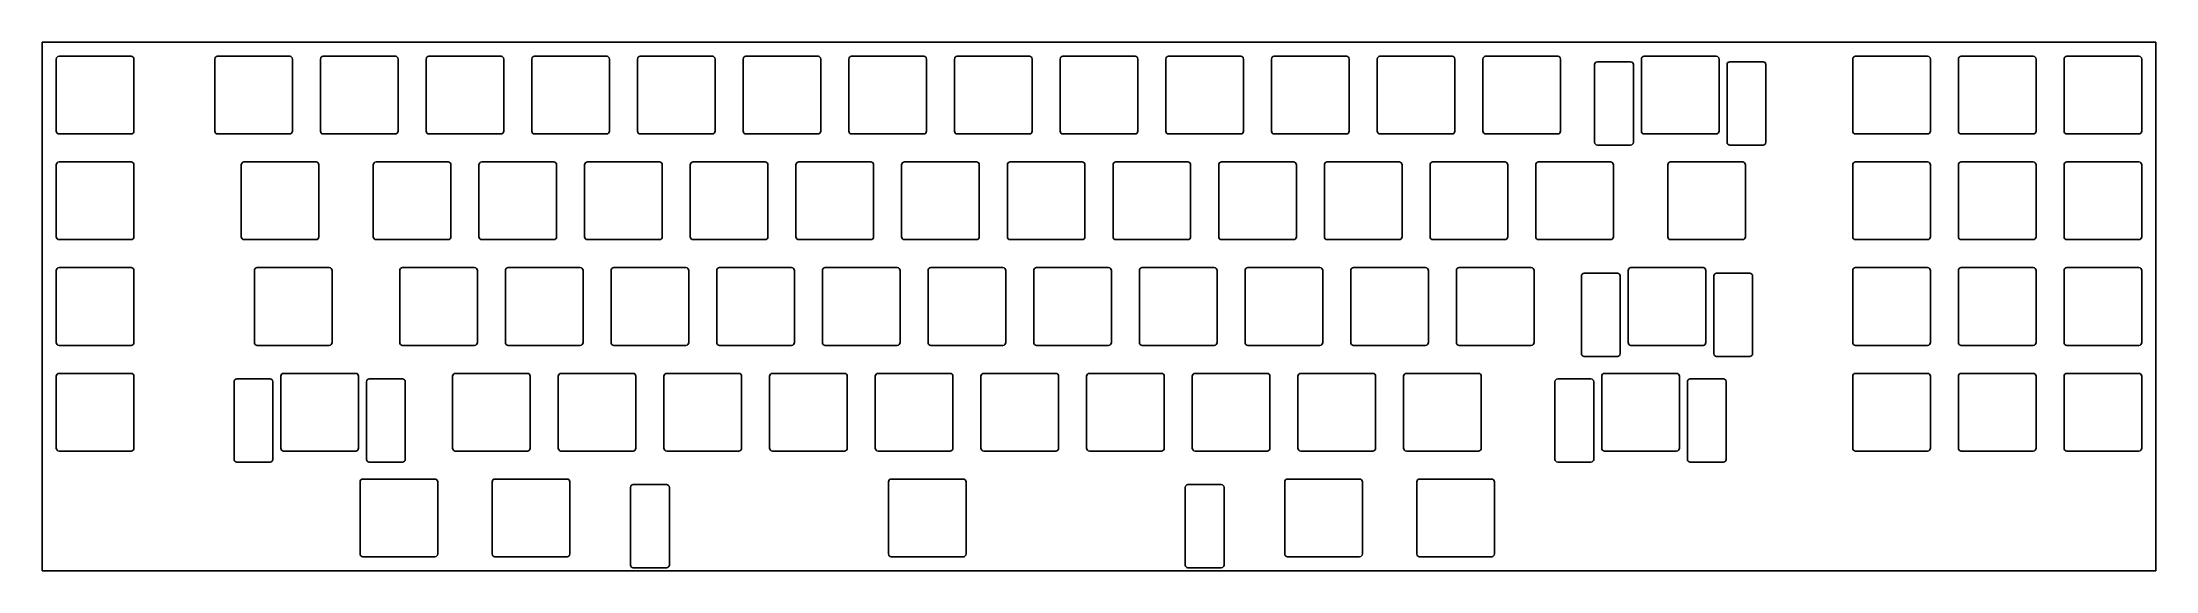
# Model space of a CAD drawing. Header units: millimetres. Extents: x 0 to 381, y -95 to 0.
import ezdxf

# ---------------------------------------------------------------- set-up
doc = ezdxf.new("R2010")
doc.units = ezdxf.units.MM

msp = doc.modelspace()

# ---------------------------------------------------------------- linework, layer by layer
for p, q in [((0, 0), (381, 0)), ((0, -95.25), (0, 0)), ((381, -95.25), (381, 0)), ((2.525, -3.025), (2.525, -16.025)), ((3.025, -2.525), (16.025, -2.525)), ((16.525, -3.025), (16.525, -16.025)), ((31.1, -3.025), (31.1, -16.025)), ((31.6, -2.525), (44.6, -2.525)), ((45.1, -3.025), (45.1, -16.025)), ((50.15, -3.025), (50.15, -16.025)), ((50.65, -2.525), (63.65, -2.525)), ((64.15, -3.025), (64.15, -16.025)), ((69.2, -3.025), (69.2, -16.025)), ((69.7, -2.525), (82.7, -2.525)), ((83.2, -3.025), (83.2, -16.025)), ((88.25, -3.025), (88.25, -16.025)), ((88.75, -2.525), (101.75, -2.525)), ((102.25, -3.025), (102.25, -16.025)), ((107.3, -3.025), (107.3, -16.025)), ((107.8, -2.525), (120.8, -2.525)), ((121.3, -3.025), (121.3, -16.025)), ((126.35, -3.025), (126.35, -16.025)), ((126.85, -2.525), (139.85, -2.525)), ((140.35, -3.025), (140.35, -16.025)), ((145.4, -3.025), (145.4, -16.025)), ((145.9, -2.525), (158.9, -2.525)), ((159.4, -3.025), (159.4, -16.025)), ((164.45, -3.025), (164.45, -16.025)), ((164.95, -2.525), (177.95, -2.525)), ((178.45, -3.025), (178.45, -16.025)), ((183.5, -3.025), (183.5, -16.025)), ((184, -2.525), (197, -2.525)), ((197.5, -3.025), (197.5, -16.025)), ((202.55, -3.025), (202.55, -16.025)), ((203.05, -2.525), (216.05, -2.525)), ((216.55, -3.025), (216.55, -16.025)), ((221.6, -3.025), (221.6, -16.025)), ((222.1, -2.525), (235.1, -2.525)), ((235.6, -3.025), (235.6, -16.025)), ((240.65, -3.025), (240.65, -16.025)), ((241.15, -2.525), (254.15, -2.525)), ((254.65, -3.025), (254.65, -16.025)), ((259.7, -3.025), (259.7, -16.025)), ((260.2, -2.525), (273.2, -2.525)), ((273.7, -3.025), (273.7, -16.025)), ((280.337, -3.525), (286.337, -3.525)), ((288.275, -3.025), (288.275, -16.025)), ((288.775, -2.525), (301.775, -2.525)), ((302.275, -3.025), (302.275, -16.025)), ((304.213, -3.525), (310.213, -3.525)), ((326.375, -3.025), (326.375, -16.025)), ((326.875, -2.525), (339.875, -2.525)), ((340.375, -3.025), (340.375, -16.025)), ((345.425, -3.025), (345.425, -16.025)), ((345.925, -2.525), (358.925, -2.525)), ((359.425, -3.025), (359.425, -16.025)), ((364.475, -3.025), (364.475, -16.025)), ((364.975, -2.525), (377.975, -2.525)), ((378.475, -3.025), (378.475, -16.025)), ((279.837, -4.025), (279.837, -18.025)), ((286.837, -4.025), (286.837, -18.025)), ((303.713, -4.025), (303.713, -18.025)), ((310.713, -4.025), (310.713, -18.025)), ((3.025, -16.525), (16.025, -16.525)), ((31.6, -16.525), (44.6, -16.525)), ((50.65, -16.525), (63.65, -16.525)), ((69.7, -16.525), (82.7, -16.525)), ((88.75, -16.525), (101.75, -16.525)), ((107.8, -16.525), (120.8, -16.525)), ((126.85, -16.525), (139.85, -16.525)), ((145.9, -16.525), (158.9, -16.525)), ((164.95, -16.525), (177.95, -16.525)), ((184, -16.525), (197, -16.525)), ((203.05, -16.525), (216.05, -16.525)), ((222.1, -16.525), (235.1, -16.525)), ((241.15, -16.525), (254.15, -16.525)), ((260.2, -16.525), (273.2, -16.525)), ((280.337, -18.525), (286.337, -18.525)), ((288.775, -16.525), (301.775, -16.525)), ((304.213, -18.525), (310.213, -18.525)), ((326.875, -16.525), (339.875, -16.525)), ((345.925, -16.525), (358.925, -16.525)), ((364.975, -16.525), (377.975, -16.525)), ((2.525, -22.075), (2.525, -35.075)), ((3.025, -21.575), (16.025, -21.575)), ((16.525, -22.075), (16.525, -35.075)), ((35.8625, -22.075), (35.8625, -35.075)), ((36.3625, -21.575), (49.3625, -21.575)), ((49.8625, -22.075), (49.8625, -35.075)), ((59.675, -22.075), (59.675, -35.075)), ((60.175, -21.575), (73.175, -21.575)), ((73.675, -22.075), (73.675, -35.075)), ((78.725, -22.075), (78.725, -35.075)), ((79.225, -21.575), (92.225, -21.575)), ((92.725, -22.075), (92.725, -35.075)), ((97.775, -22.075), (97.775, -35.075)), ((98.275, -21.575), (111.275, -21.575)), ((111.775, -22.075), (111.775, -35.075)), ((116.825, -22.075), (116.825, -35.075)), ((117.325, -21.575), (130.325, -21.575)), ((130.825, -22.075), (130.825, -35.075)), ((135.875, -22.075), (135.875, -35.075)), ((136.375, -21.575), (149.375, -21.575)), ((149.875, -22.075), (149.875, -35.075)), ((154.925, -22.075), (154.925, -35.075)), ((155.425, -21.575), (168.425, -21.575)), ((168.925, -22.075), (168.925, -35.075)), ((173.975, -22.075), (173.975, -35.075)), ((174.475, -21.575), (187.475, -21.575)), ((187.975, -22.075), (187.975, -35.075)), ((193.025, -22.075), (193.025, -35.075)), ((193.525, -21.575), (206.525, -21.575)), ((207.025, -22.075), (207.025, -35.075)), ((212.075, -22.075), (212.075, -35.075)), ((212.575, -21.575), (225.575, -21.575)), ((226.075, -22.075), (226.075, -35.075)), ((231.125, -22.075), (231.125, -35.075)), ((231.625, -21.575), (244.625, -21.575)), ((245.125, -22.075), (245.125, -35.075)), ((250.175, -22.075), (250.175, -35.075)), ((250.675, -21.575), (263.675, -21.575)), ((264.175, -22.075), (264.175, -35.075)), ((269.225, -22.075), (269.225, -35.075)), ((269.725, -21.575), (282.725, -21.575)), ((283.225, -22.075), (283.225, -35.075)), ((293.0375, -22.075), (293.0375, -35.075)), ((293.5375, -21.575), (306.5375, -21.575)), ((307.0375, -22.075), (307.0375, -35.075)), ((326.375, -22.075), (326.375, -35.075)), ((326.875, -21.575), (339.875, -21.575)), ((340.375, -22.075), (340.375, -35.075)), ((345.425, -22.075), (345.425, -35.075)), ((345.925, -21.575), (358.925, -21.575)), ((359.425, -22.075), (359.425, -35.075)), ((364.475, -22.075), (364.475, -35.075)), ((364.975, -21.575), (377.975, -21.575)), ((378.475, -22.075), (378.475, -35.075)), ((3.025, -35.575), (16.025, -35.575)), ((36.3625, -35.575), (49.3625, -35.575)), ((60.175, -35.575), (73.175, -35.575)), ((79.225, -35.575), (92.225, -35.575)), ((98.275, -35.575), (111.275, -35.575)), ((117.325, -35.575), (130.325, -35.575)), ((136.375, -35.575), (149.375, -35.575)), ((155.425, -35.575), (168.425, -35.575)), ((174.475, -35.575), (187.475, -35.575)), ((193.525, -35.575), (206.525, -35.575)), ((212.575, -35.575), (225.575, -35.575)), ((231.625, -35.575), (244.625, -35.575)), ((250.675, -35.575), (263.675, -35.575)), ((269.725, -35.575), (282.725, -35.575)), ((293.5375, -35.575), (306.5375, -35.575)), ((326.875, -35.575), (339.875, -35.575)), ((345.925, -35.575), (358.925, -35.575)), ((364.975, -35.575), (377.975, -35.575)), ((2.525, -41.125), (2.525, -54.125)), ((3.025, -40.625), (16.025, -40.625)), ((16.525, -41.125), (16.525, -54.125)), ((38.24375, -41.125), (38.24375, -54.125)), ((38.74375, -40.625), (51.74375, -40.625)), ((52.24375, -41.125), (52.24375, -54.125)), ((64.4375, -41.125), (64.4375, -54.125)), ((64.9375, -40.625), (77.9375, -40.625)), ((78.4375, -41.125), (78.4375, -54.125)), ((83.4875, -41.125), (83.4875, -54.125)), ((83.9875, -40.625), (96.9875, -40.625)), ((97.4875, -41.125), (97.4875, -54.125)), ((102.5375, -41.125), (102.5375, -54.125)), ((103.0375, -40.625), (116.0375, -40.625)), ((116.5375, -41.125), (116.5375, -54.125)), ((121.5875, -41.125), (121.5875, -54.125)), ((122.0875, -40.625), (135.0875, -40.625)), ((135.5875, -41.125), (135.5875, -54.125)), ((140.6375, -41.125), (140.6375, -54.125)), ((141.1375, -40.625), (154.1375, -40.625)), ((154.6375, -41.125), (154.6375, -54.125)), ((159.6875, -41.125), (159.6875, -54.125)), ((160.1875, -40.625), (173.1875, -40.625)), ((173.6875, -41.125), (173.6875, -54.125)), ((178.7375, -41.125), (178.7375, -54.125)), ((179.2375, -40.625), (192.2375, -40.625)), ((192.7375, -41.125), (192.7375, -54.125)), ((197.7875, -41.125), (197.7875, -54.125)), ((198.2875, -40.625), (211.2875, -40.625)), ((211.7875, -41.125), (211.7875, -54.125)), ((216.8375, -41.125), (216.8375, -54.125)), ((217.3375, -40.625), (230.3375, -40.625)), ((230.8375, -41.125), (230.8375, -54.125)), ((235.8875, -41.125), (235.8875, -54.125)), ((236.3875, -40.625), (249.3875, -40.625)), ((249.8875, -41.125), (249.8875, -54.125)), ((254.9375, -41.125), (254.9375, -54.125)), ((255.4375, -40.625), (268.4375, -40.625)), ((268.9375, -41.125), (268.9375, -54.125)), ((277.95575, -41.625), (283.95575, -41.625)), ((285.89375, -41.125), (285.89375, -54.125)), ((286.39375, -40.625), (299.39375, -40.625)), ((299.89375, -41.125), (299.89375, -54.125)), ((301.83175, -41.625), (307.83175, -41.625)), ((326.375, -41.125), (326.375, -54.125)), ((326.875, -40.625), (339.875, -40.625)), ((340.375, -41.125), (340.375, -54.125)), ((345.425, -41.125), (345.425, -54.125)), ((345.925, -40.625), (358.925, -40.625)), ((359.425, -41.125), (359.425, -54.125)), ((364.475, -41.125), (364.475, -54.125)), ((364.975, -40.625), (377.975, -40.625)), ((378.475, -41.125), (378.475, -54.125)), ((277.45575, -42.125), (277.45575, -56.125)), ((284.45575, -42.125), (284.45575, -56.125)), ((301.33175, -42.125), (301.33175, -56.125)), ((308.33175, -42.125), (308.33175, -56.125)), ((3.025, -54.625), (16.025, -54.625)), ((38.74375, -54.625), (51.74375, -54.625)), ((64.9375, -54.625), (77.9375, -54.625)), ((83.9875, -54.625), (96.9875, -54.625)), ((103.0375, -54.625), (116.0375, -54.625)), ((122.0875, -54.625), (135.0875, -54.625)), ((141.1375, -54.625), (154.1375, -54.625)), ((160.1875, -54.625), (173.1875, -54.625)), ((179.2375, -54.625), (192.2375, -54.625)), ((198.2875, -54.625), (211.2875, -54.625)), ((217.3375, -54.625), (230.3375, -54.625)), ((236.3875, -54.625), (249.3875, -54.625)), ((255.4375, -54.625), (268.4375, -54.625)), ((277.95575, -56.625), (283.95575, -56.625)), ((286.39375, -54.625), (299.39375, -54.625)), ((301.83175, -56.625), (307.83175, -56.625)), ((326.875, -54.625), (339.875, -54.625)), ((345.925, -54.625), (358.925, -54.625)), ((364.975, -54.625), (377.975, -54.625)), ((2.525, -60.175), (2.525, -73.175)), ((3.025, -59.675), (16.025, -59.675)), ((16.525, -60.175), (16.525, -73.175)), ((35.06825, -60.675), (41.06825, -60.675)), ((43.00625, -60.175), (43.00625, -73.175)), ((43.50625, -59.675), (56.50625, -59.675)), ((57.00625, -60.175), (57.00625, -73.175)), ((58.94425, -60.675), (64.94425, -60.675)), ((73.9625, -60.175), (73.9625, -73.175)), ((74.4625, -59.675), (87.4625, -59.675)), ((87.9625, -60.175), (87.9625, -73.175)), ((93.0125, -60.175), (93.0125, -73.175)), ((93.5125, -59.675), (106.5125, -59.675)), ((107.0125, -60.175), (107.0125, -73.175)), ((112.0625, -60.175), (112.0625, -73.175)), ((112.5625, -59.675), (125.5625, -59.675)), ((126.0625, -60.175), (126.0625, -73.175)), ((131.1125, -60.175), (131.1125, -73.175)), ((131.6125, -59.675), (144.6125, -59.675)), ((145.1125, -60.175), (145.1125, -73.175)), ((150.1625, -60.175), (150.1625, -73.175)), ((150.6625, -59.675), (163.6625, -59.675)), ((164.1625, -60.175), (164.1625, -73.175)), ((169.2125, -60.175), (169.2125, -73.175)), ((169.7125, -59.675), (182.7125, -59.675)), ((183.2125, -60.175), (183.2125, -73.175)), ((188.2625, -60.175), (188.2625, -73.175)), ((188.7625, -59.675), (201.7625, -59.675)), ((202.2625, -60.175), (202.2625, -73.175)), ((207.3125, -60.175), (207.3125, -73.175)), ((207.8125, -59.675), (220.8125, -59.675)), ((221.3125, -60.175), (221.3125, -73.175)), ((226.3625, -60.175), (226.3625, -73.175)), ((226.8625, -59.675), (239.8625, -59.675)), ((240.3625, -60.175), (240.3625, -73.175)), ((245.4125, -60.175), (245.4125, -73.175)), ((245.9125, -59.675), (258.9125, -59.675)), ((259.4125, -60.175), (259.4125, -73.175)), ((273.19325, -60.675), (279.19325, -60.675)), ((281.13125, -60.175), (281.13125, -73.175)), ((281.63125, -59.675), (294.63125, -59.675)), ((295.13125, -60.175), (295.13125, -73.175)), ((297.06925, -60.675), (303.06925, -60.675)), ((326.375, -60.175), (326.375, -73.175)), ((326.875, -59.675), (339.875, -59.675)), ((340.375, -60.175), (340.375, -73.175)), ((345.425, -60.175), (345.425, -73.175)), ((345.925, -59.675), (358.925, -59.675)), ((359.425, -60.175), (359.425, -73.175)), ((364.475, -60.175), (364.475, -73.175)), ((364.975, -59.675), (377.975, -59.675)), ((378.475, -60.175), (378.475, -73.175)), ((34.56825, -61.175), (34.56825, -75.175)), ((41.56825, -61.175), (41.56825, -75.175)), ((58.44425, -61.175), (58.44425, -75.175)), ((65.44425, -61.175), (65.44425, -75.175)), ((272.69325, -61.175), (272.69325, -75.175)), ((279.69325, -61.175), (279.69325, -75.175)), ((296.56925, -61.175), (296.56925, -75.175)), ((303.56925, -61.175), (303.56925, -75.175)), ((3.025, -73.675), (16.025, -73.675)), ((35.06825, -75.675), (41.06825, -75.675)), ((43.50625, -73.675), (56.50625, -73.675)), ((58.94425, -75.675), (64.94425, -75.675)), ((74.4625, -73.675), (87.4625, -73.675)), ((93.5125, -73.675), (106.5125, -73.675)), ((112.5625, -73.675), (125.5625, -73.675)), ((131.6125, -73.675), (144.6125, -73.675)), ((150.6625, -73.675), (163.6625, -73.675)), ((169.7125, -73.675), (182.7125, -73.675)), ((188.7625, -73.675), (201.7625, -73.675)), ((207.8125, -73.675), (220.8125, -73.675)), ((226.8625, -73.675), (239.8625, -73.675)), ((245.9125, -73.675), (258.9125, -73.675)), ((273.19325, -75.675), (279.19325, -75.675)), ((281.63125, -73.675), (294.63125, -73.675)), ((297.06925, -75.675), (303.06925, -75.675)), ((326.875, -73.675), (339.875, -73.675)), ((345.925, -73.675), (358.925, -73.675)), ((364.975, -73.675), (377.975, -73.675)), ((57.29375, -79.225), (57.29375, -92.225)), ((57.79375, -78.725), (70.79375, -78.725)), ((71.29375, -79.225), (71.29375, -92.225)), ((81.10625, -79.225), (81.10625, -92.225)), ((81.60625, -78.725), (94.60625, -78.725)), ((95.10625, -79.225), (95.10625, -92.225)), ((106.54375, -79.725), (112.54375, -79.725)), ((152.54375, -79.225), (152.54375, -92.225)), ((153.04375, -78.725), (166.04375, -78.725)), ((166.54375, -79.225), (166.54375, -92.225)), ((206.54375, -79.725), (212.54375, -79.725)), ((223.98125, -79.225), (223.98125, -92.225)), ((224.48125, -78.725), (237.48125, -78.725)), ((237.98125, -79.225), (237.98125, -92.225)), ((247.79375, -79.225), (247.79375, -92.225)), ((248.29375, -78.725), (261.29375, -78.725)), ((261.79375, -79.225), (261.79375, -92.225)), ((106.04375, -80.225), (106.04375, -94.225)), ((113.04375, -80.225), (113.04375, -94.225)), ((206.04375, -80.225), (206.04375, -94.225)), ((213.04375, -80.225), (213.04375, -94.225)), ((0, -95.25), (381, -95.25)), ((57.79375, -92.725), (70.79375, -92.725)), ((81.60625, -92.725), (94.60625, -92.725)), ((106.54375, -94.725), (112.54375, -94.725)), ((153.04375, -92.725), (166.04375, -92.725)), ((206.54375, -94.725), (212.54375, -94.725)), ((224.48125, -92.725), (237.48125, -92.725)), ((248.29375, -92.725), (261.29375, -92.725))]:
    msp.add_line(p, q)
for centre, start, end in [((3.025, -3.025), 90, 180), ((16.025, -3.025), 0, 90), ((31.6, -3.025), 90, 180), ((44.6, -3.025), 0, 90), ((50.65, -3.025), 90, 180), ((63.65, -3.025), 0, 90), ((69.7, -3.025), 90, 180), ((82.7, -3.025), 0, 90), ((88.75, -3.025), 90, 180), ((101.75, -3.025), 0, 90), ((107.8, -3.025), 90, 180), ((120.8, -3.025), 0, 90), ((126.85, -3.025), 90, 180), ((139.85, -3.025), 0, 90), ((145.9, -3.025), 90, 180), ((158.9, -3.025), 0, 90), ((164.95, -3.025), 90, 180), ((177.95, -3.025), 0, 90), ((184, -3.025), 90, 180), ((197, -3.025), 0, 90), ((203.05, -3.025), 90, 180), ((216.05, -3.025), 0, 90), ((222.1, -3.025), 90, 180), ((235.1, -3.025), 0, 90), ((241.15, -3.025), 90, 180), ((254.15, -3.025), 0, 90), ((260.2, -3.025), 90, 180), ((273.2, -3.025), 0, 90), ((280.337, -4.025), 90, 180), ((286.337, -4.025), 0, 90), ((288.775, -3.025), 90, 180), ((301.775, -3.025), 0, 90), ((304.213, -4.025), 90, 180), ((310.213, -4.025), 0, 90), ((326.875, -3.025), 90, 180), ((339.875, -3.025), 0, 90), ((345.925, -3.025), 90, 180), ((358.925, -3.025), 0, 90), ((364.975, -3.025), 90, 180), ((377.975, -3.025), 0, 90), ((3.025, -16.025), 180, 270), ((16.025, -16.025), 270, 0), ((31.6, -16.025), 180, 270), ((44.6, -16.025), 270, 0), ((50.65, -16.025), 180, 270), ((63.65, -16.025), 270, 0), ((69.7, -16.025), 180, 270), ((82.7, -16.025), 270, 0), ((88.75, -16.025), 180, 270), ((101.75, -16.025), 270, 0), ((107.8, -16.025), 180, 270), ((120.8, -16.025), 270, 0), ((126.85, -16.025), 180, 270), ((139.85, -16.025), 270, 0), ((145.9, -16.025), 180, 270), ((158.9, -16.025), 270, 0), ((164.95, -16.025), 180, 270), ((177.95, -16.025), 270, 0), ((184, -16.025), 180, 270), ((197, -16.025), 270, 0), ((203.05, -16.025), 180, 270), ((216.05, -16.025), 270, 0), ((222.1, -16.025), 180, 270), ((235.1, -16.025), 270, 0), ((241.15, -16.025), 180, 270), ((254.15, -16.025), 270, 0), ((260.2, -16.025), 180, 270), ((273.2, -16.025), 270, 0), ((280.337, -18.025), 180, 270), ((286.337, -18.025), 270, 0), ((288.775, -16.025), 180, 270), ((301.775, -16.025), 270, 0), ((304.213, -18.025), 180, 270), ((310.213, -18.025), 270, 0), ((326.875, -16.025), 180, 270), ((339.875, -16.025), 270, 0), ((345.925, -16.025), 180, 270), ((358.925, -16.025), 270, 0), ((364.975, -16.025), 180, 270), ((377.975, -16.025), 270, 0), ((3.025, -22.075), 90, 180), ((16.025, -22.075), 0, 90), ((36.3625, -22.075), 90, 180), ((49.3625, -22.075), 0, 90), ((60.175, -22.075), 90, 180), ((73.175, -22.075), 0, 90), ((79.225, -22.075), 90, 180), ((92.225, -22.075), 0, 90), ((98.275, -22.075), 90, 180), ((111.275, -22.075), 0, 90), ((117.325, -22.075), 90, 180), ((130.325, -22.075), 0, 90), ((136.375, -22.075), 90, 180), ((149.375, -22.075), 0, 90), ((155.425, -22.075), 90, 180), ((168.425, -22.075), 0, 90), ((174.475, -22.075), 90, 180), ((187.475, -22.075), 0, 90), ((193.525, -22.075), 90, 180), ((206.525, -22.075), 0, 90), ((212.575, -22.075), 90, 180), ((225.575, -22.075), 0, 90), ((231.625, -22.075), 90, 180), ((244.625, -22.075), 0, 90), ((250.675, -22.075), 90, 180), ((263.675, -22.075), 0, 90), ((269.725, -22.075), 90, 180), ((282.725, -22.075), 0, 90), ((293.5375, -22.075), 90, 180), ((306.5375, -22.075), 0, 90), ((326.875, -22.075), 90, 180), ((339.875, -22.075), 0, 90), ((345.925, -22.075), 90, 180), ((358.925, -22.075), 0, 90), ((364.975, -22.075), 90, 180), ((377.975, -22.075), 0, 90), ((3.025, -35.075), 180, 270), ((16.025, -35.075), 270, 0), ((36.3625, -35.075), 180, 270), ((49.3625, -35.075), 270, 0), ((60.175, -35.075), 180, 270), ((73.175, -35.075), 270, 0), ((79.225, -35.075), 180, 270), ((92.225, -35.075), 270, 0), ((98.275, -35.075), 180, 270), ((111.275, -35.075), 270, 0), ((117.325, -35.075), 180, 270), ((130.325, -35.075), 270, 0), ((136.375, -35.075), 180, 270), ((149.375, -35.075), 270, 0), ((155.425, -35.075), 180, 270), ((168.425, -35.075), 270, 0), ((174.475, -35.075), 180, 270), ((187.475, -35.075), 270, 0), ((193.525, -35.075), 180, 270), ((206.525, -35.075), 270, 0), ((212.575, -35.075), 180, 270), ((225.575, -35.075), 270, 0), ((231.625, -35.075), 180, 270), ((244.625, -35.075), 270, 0), ((250.675, -35.075), 180, 270), ((263.675, -35.075), 270, 0), ((269.725, -35.075), 180, 270), ((282.725, -35.075), 270, 0), ((293.5375, -35.075), 180, 270), ((306.5375, -35.075), 270, 0), ((326.875, -35.075), 180, 270), ((339.875, -35.075), 270, 0), ((345.925, -35.075), 180, 270), ((358.925, -35.075), 270, 0), ((364.975, -35.075), 180, 270), ((377.975, -35.075), 270, 0), ((3.025, -41.125), 90, 180), ((16.025, -41.125), 0, 90), ((38.74375, -41.125), 90, 180), ((51.74375, -41.125), 0, 90), ((64.9375, -41.125), 90, 180), ((77.9375, -41.125), 0, 90), ((83.9875, -41.125), 90, 180), ((96.9875, -41.125), 0, 90), ((103.0375, -41.125), 90, 180), ((116.0375, -41.125), 0, 90), ((122.0875, -41.125), 90, 180), ((135.0875, -41.125), 0, 90), ((141.1375, -41.125), 90, 180), ((154.1375, -41.125), 0, 90), ((160.1875, -41.125), 90, 180), ((173.1875, -41.125), 0, 90), ((179.2375, -41.125), 90, 180), ((192.2375, -41.125), 0, 90), ((198.2875, -41.125), 90, 180), ((211.2875, -41.125), 0, 90), ((217.3375, -41.125), 90, 180), ((230.3375, -41.125), 0, 90), ((236.3875, -41.125), 90, 180), ((249.3875, -41.125), 0, 90), ((255.4375, -41.125), 90, 180), ((268.4375, -41.125), 0, 90), ((277.95575, -42.125), 90, 180), ((283.95575, -42.125), 0, 90), ((286.39375, -41.125), 90, 180), ((299.39375, -41.125), 0, 90), ((301.83175, -42.125), 90, 180), ((307.83175, -42.125), 0, 90), ((326.875, -41.125), 90, 180), ((339.875, -41.125), 0, 90), ((345.925, -41.125), 90, 180), ((358.925, -41.125), 0, 90), ((364.975, -41.125), 90, 180), ((377.975, -41.125), 0, 90), ((3.025, -54.125), 180, 270), ((16.025, -54.125), 270, 0), ((38.74375, -54.125), 180, 270), ((51.74375, -54.125), 270, 0), ((64.9375, -54.125), 180, 270), ((77.9375, -54.125), 270, 0), ((83.9875, -54.125), 180, 270), ((96.9875, -54.125), 270, 0), ((103.0375, -54.125), 180, 270), ((116.0375, -54.125), 270, 0), ((122.0875, -54.125), 180, 270), ((135.0875, -54.125), 270, 0), ((141.1375, -54.125), 180, 270), ((154.1375, -54.125), 270, 0), ((160.1875, -54.125), 180, 270), ((173.1875, -54.125), 270, 0), ((179.2375, -54.125), 180, 270), ((192.2375, -54.125), 270, 0), ((198.2875, -54.125), 180, 270), ((211.2875, -54.125), 270, 0), ((217.3375, -54.125), 180, 270), ((230.3375, -54.125), 270, 0), ((236.3875, -54.125), 180, 270), ((249.3875, -54.125), 270, 0), ((255.4375, -54.125), 180, 270), ((268.4375, -54.125), 270, 0), ((277.95575, -56.125), 180, 270), ((283.95575, -56.125), 270, 0), ((286.39375, -54.125), 180, 270), ((299.39375, -54.125), 270, 0), ((301.83175, -56.125), 180, 270), ((307.83175, -56.125), 270, 0), ((326.875, -54.125), 180, 270), ((339.875, -54.125), 270, 0), ((345.925, -54.125), 180, 270), ((358.925, -54.125), 270, 0), ((364.975, -54.125), 180, 270), ((377.975, -54.125), 270, 0), ((3.025, -60.175), 90, 180), ((16.025, -60.175), 0, 90), ((35.06825, -61.175), 90, 180), ((41.06825, -61.175), 0, 90), ((43.50625, -60.175), 90, 180), ((56.50625, -60.175), 0, 90), ((58.94425, -61.175), 90, 180), ((64.94425, -61.175), 0, 90), ((74.4625, -60.175), 90, 180), ((87.4625, -60.175), 0, 90), ((93.5125, -60.175), 90, 180), ((106.5125, -60.175), 0, 90), ((112.5625, -60.175), 90, 180), ((125.5625, -60.175), 0, 90), ((131.6125, -60.175), 90, 180), ((144.6125, -60.175), 0, 90), ((150.6625, -60.175), 90, 180), ((163.6625, -60.175), 0, 90), ((169.7125, -60.175), 90, 180), ((182.7125, -60.175), 0, 90), ((188.7625, -60.175), 90, 180), ((201.7625, -60.175), 0, 90), ((207.8125, -60.175), 90, 180), ((220.8125, -60.175), 0, 90), ((226.8625, -60.175), 90, 180), ((239.8625, -60.175), 0, 90), ((245.9125, -60.175), 90, 180), ((258.9125, -60.175), 0, 90), ((273.19325, -61.175), 90, 180), ((279.19325, -61.175), 0, 90), ((281.63125, -60.175), 90, 180), ((294.63125, -60.175), 0, 90), ((297.06925, -61.175), 90, 180), ((303.06925, -61.175), 0, 90), ((326.875, -60.175), 90, 180), ((339.875, -60.175), 0, 90), ((345.925, -60.175), 90, 180), ((358.925, -60.175), 0, 90), ((364.975, -60.175), 90, 180), ((377.975, -60.175), 0, 90), ((3.025, -73.175), 180, 270), ((16.025, -73.175), 270, 0), ((35.06825, -75.175), 180, 270), ((41.06825, -75.175), 270, 0), ((43.50625, -73.175), 180, 270), ((56.50625, -73.175), 270, 0), ((58.94425, -75.175), 180, 270), ((64.94425, -75.175), 270, 0), ((74.4625, -73.175), 180, 270), ((87.4625, -73.175), 270, 0), ((93.5125, -73.175), 180, 270), ((106.5125, -73.175), 270, 0), ((112.5625, -73.175), 180, 270), ((125.5625, -73.175), 270, 0), ((131.6125, -73.175), 180, 270), ((144.6125, -73.175), 270, 0), ((150.6625, -73.175), 180, 270), ((163.6625, -73.175), 270, 0), ((169.7125, -73.175), 180, 270), ((182.7125, -73.175), 270, 0), ((188.7625, -73.175), 180, 270), ((201.7625, -73.175), 270, 0), ((207.8125, -73.175), 180, 270), ((220.8125, -73.175), 270, 0), ((226.8625, -73.175), 180, 270), ((239.8625, -73.175), 270, 0), ((245.9125, -73.175), 180, 270), ((258.9125, -73.175), 270, 0), ((273.19325, -75.175), 180, 270), ((279.19325, -75.175), 270, 0), ((281.63125, -73.175), 180, 270), ((294.63125, -73.175), 270, 0), ((297.06925, -75.175), 180, 270), ((303.06925, -75.175), 270, 0), ((326.875, -73.175), 180, 270), ((339.875, -73.175), 270, 0), ((345.925, -73.175), 180, 270), ((358.925, -73.175), 270, 0), ((364.975, -73.175), 180, 270), ((377.975, -73.175), 270, 0), ((57.79375, -79.225), 90, 180), ((70.79375, -79.225), 0, 90), ((81.60625, -79.225), 90, 180), ((94.60625, -79.225), 0, 90), ((106.54375, -80.225), 90, 180), ((112.54375, -80.225), 0, 90), ((153.04375, -79.225), 90, 180), ((166.04375, -79.225), 0, 90), ((206.54375, -80.225), 90, 180), ((212.54375, -80.225), 0, 90), ((224.48125, -79.225), 90, 180), ((237.48125, -79.225), 0, 90), ((248.29375, -79.225), 90, 180), ((261.29375, -79.225), 0, 90), ((57.79375, -92.225), 180, 270), ((70.79375, -92.225), 270, 0), ((81.60625, -92.225), 180, 270), ((94.60625, -92.225), 270, 0), ((106.54375, -94.225), 180, 270), ((112.54375, -94.225), 270, 0), ((153.04375, -92.225), 180, 270), ((166.04375, -92.225), 270, 0), ((206.54375, -94.225), 180, 270), ((212.54375, -94.225), 270, 0), ((224.48125, -92.225), 180, 270), ((237.48125, -92.225), 270, 0), ((248.29375, -92.225), 180, 270), ((261.29375, -92.225), 270, 0)]:
    msp.add_arc(centre, 0.5, start, end)

doc.saveas('drawing.dxf')
